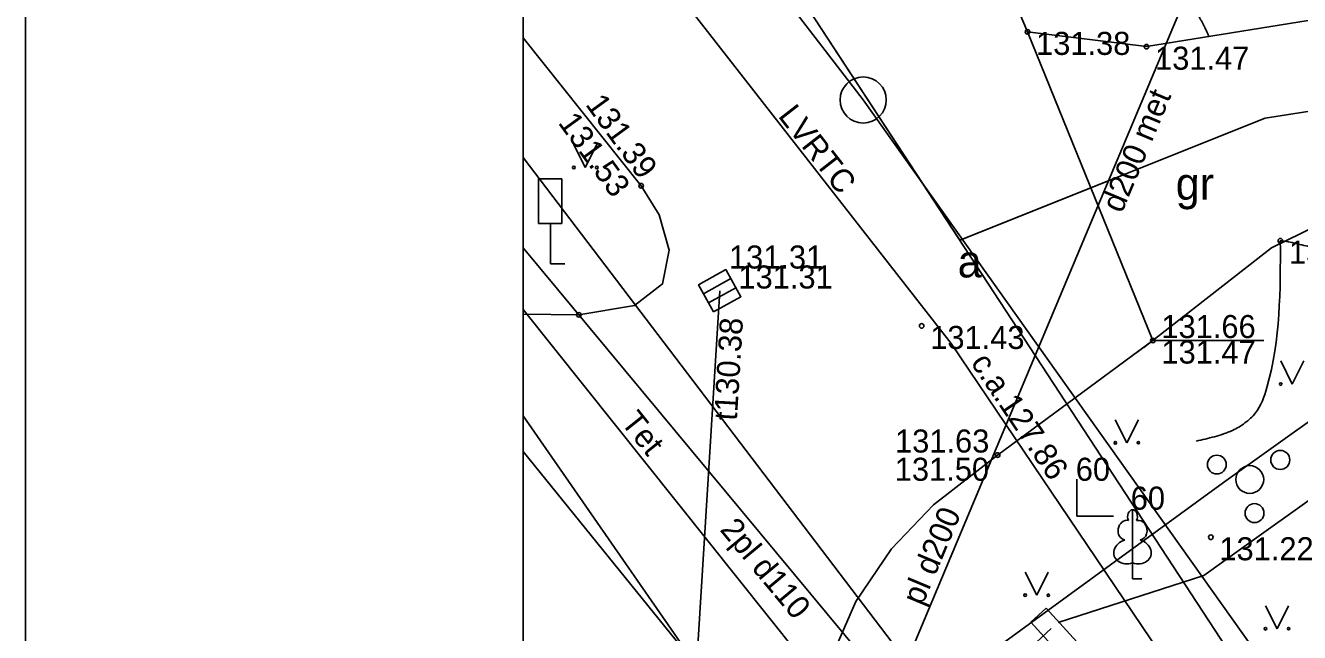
# Model space of a CAD drawing. Extents: x 636060 to 636258, y 303790 to 303930.
# Drawn here: x 636060.36 to 636087.99, y 303847.42 to 303860.58 of the extents above; entities that cross this region are included whole.
import ezdxf

# ---------------------------------------------------------------- set-up
doc = ezdxf.new("R2010")
doc.units = 0
for name, color, linetype in [('APGR_ELEM_####_####_#', 7, 'Continuous'), ('APGR_SARK_####_####_#', 7, 'Continuous'), ('CELI_CAPM_####_####_#', 7, 'Continuous'), ('CELI_CMAL_####_####_#', 7, 'Continuous'), ('CELI_CSEG_####_TKST_#', 7, 'Continuous'), ('CELI_ELEM_####_####_#', 7, 'Continuous'), ('CELI_SEGL_####_####_#', 7, 'Continuous'), ('ELEK_ACRL_####_####_#', 7, 'Continuous'), ('ELEK_ACRL_####_TKST_#', 7, 'Continuous'), ('ELEK_ELEM_####_####_#', 7, 'Continuous'), ('ELEK_VADP_VSPR_####_#', 7, 'Continuous'), ('ELEK_VADP_ZSPR_####_#', 7, 'Continuous'), ('LKAN_ELEM_####_####_#', 7, 'Continuous'), ('LKAN_ELEM_PAST_TKST_#', 7, 'Continuous'), ('LKAN_VADP_PAST_####_#', 7, 'Continuous'), ('LKAN_VADP_PAST_TKST_#', 7, 'Continuous'), ('RAMI_PLAN_####_TKST_#', 7, 'Continuous'), ('RELJ_AATZ_####_TKST_#', 7, 'Continuous'), ('RELJ_ELEM_####_####_#', 7, 'Continuous'), ('RELJ_HORZ_PAMT_####_#', 7, 'Continuous'), ('ROBZ_UZMR_####_####_#', 7, 'Continuous'), ('SAKK_KKAN_####_####_I', 7, 'Continuous'), ('SAKK_KKAN_####_TKST_I', 7, 'Continuous'), ('SAKT_VADP_KABE_####_#', 7, 'Continuous'), ('SAKT_VADP_KABE_TKST_#', 7, 'Continuous'), ('SKAN_VADP_PAST_####_#', 7, 'Continuous'), ('SKAN_VADP_PAST_TKST_#', 7, 'Continuous'), ('TERT_DIAM_####_TKST_#', 7, 'Continuous'), ('TERT_ELEM_####_####_#', 7, 'Continuous'), ('UDTK_VADP_UDEN_####_#', 7, 'Continuous')]:
    doc.layers.add(name, color=color, linetype=linetype)

# ---------------------------------------------------------------- blocks, each defined once
blk = doc.blocks.new('SLPKT')
at = {"layer": 'APGR_ELEM_####_####_#'}
blk.add_circle((0, 0), 0.5, dxfattribs=at)

msp = doc.modelspace()

# ---------------------------------------------------------------- linework, layer by layer
at = {"layer": 'APGR_SARK_####_####_#'}
for p, q in [((636078.526, 303858.964), (636071.152, 303868.555)), ((636091.773, 303840.335), (636078.526, 303858.964))]:
    msp.add_line(p, q, dxfattribs=at)
at = {"layer": 'CELI_CAPM_####_####_#'}
for points in [[(636071.152, 303854.323), (636072.359, 303854.305), (636073.57, 303854.509), (636074.174, 303854.976), (636074.315, 303855.71), (636074.1, 303856.472), (636073.712, 303857.105), (636071.152, 303860.314)], [(636084.806, 303853.749), (636081.44, 303851.265), (636080.051, 303850.185), (636079.136, 303849.233), (636078.366, 303848.087), (636077.7, 303846.566), (636077.33, 303845.468), (636077.113, 303844.368), (636077.141, 303843.963)], [(636084.806, 303853.749), (636084.464, 303853.497)]]:
    msp.add_lwpolyline(points, dxfattribs=at)
at = {"layer": 'CELI_CMAL_####_####_#'}
for points in [[(636129.199, 303895.425), (636126.317, 303893.211), (636122.114, 303890.841), (636119.938, 303889.401), (636117.814, 303887.324), (636114.836, 303881.295), (636112.451, 303875.998), (636108.217, 303869.232), (636103.324, 303863.852), (636093.519, 303861.556), (636084.668, 303860.12), (636082.088, 303860.441), (636081.27, 303862.377)], [(636084.613, 303853.598), (636087.377, 303855.761), (636091.623, 303857.835), (636094.732, 303857.603), (636098.381, 303855.381), (636101.717, 303852.047), (636104.323, 303848.205), (636105.916, 303842.478), (636108.527, 303836.409)]]:
    msp.add_lwpolyline(points, dxfattribs=at)
at = {"layer": 'CELI_ELEM_####_####_#'}
for p, q in [((636071.988, 303857.256), (636071.488, 303857.256)), ((636071.488, 303856.287), (636071.488, 303857.256)), ((636071.988, 303856.287), (636071.988, 303857.256)), ((636071.988, 303856.287), (636071.488, 303856.287)), ((636071.742, 303856.287), (636071.742, 303855.409)), ((636071.742, 303855.409), (636072.057, 303855.409))]:
    msp.add_line(p, q, dxfattribs=at)
at = {"layer": 'CELI_SEGL_####_####_#'}
for points in [[(636084.806, 303853.749), (636082.088, 303860.441)], [(636071.152, 303852.113), (636076.83, 303843.93), (636077.132, 303843.968)]]:
    msp.add_lwpolyline(points, dxfattribs=at)
at = {"layer": 'ELEK_ACRL_####_####_#'}
msp.add_lwpolyline([(636080.684, 303844.281), (636071.152, 303855.759)], dxfattribs=at)
at = {"layer": 'ELEK_ELEM_####_####_#'}
msp.add_lwpolyline([(636082.494, 303847.947), (636083.301, 303847.059), (636082.968, 303846.757), (636082.161, 303847.645)], close=True, dxfattribs=at)
at = {"layer": 'ELEK_VADP_VSPR_####_#'}
msp.add_lwpolyline([(636071.152, 303855.759), (636080.684, 303844.281), (636081.811, 303842.714), (636085.648, 303836.263), (636085.667, 303836.098), (636085.615, 303835.946), (636080.257, 303831.617)], dxfattribs=at)
at = {"layer": 'ELEK_VADP_ZSPR_####_#'}
for points in [[(636087.11, 303849.511), (636096.408, 303856.143), (636112.866, 303865.518), (636115.928, 303865.734)], [(636071.152, 303857.72), (636080.051, 303846.021), (636080.45, 303845.496), (636082.601, 303847.502)], [(636082.753, 303847.635), (636085.908, 303848.653), (636087.11, 303849.511)]]:
    msp.add_lwpolyline(points, dxfattribs=at)
at = {"layer": 'LKAN_ELEM_####_####_#'}
for p, q in [((636075.064, 303854.763), (636075.655, 303855.09)), ((636075.173, 303854.566), (636075.764, 303854.893))]:
    msp.add_line(p, q, dxfattribs=at)
msp.add_lwpolyline([(636075.283, 303854.369), (636074.955, 303854.959), (636075.545, 303855.287), (636075.873, 303854.697)], close=True, dxfattribs=at)
at = {"layer": 'LKAN_VADP_PAST_####_#'}
msp.add_line((636074.316, 303836.958), (636075.414, 303854.828), dxfattribs=at)
at = {"layer": 'RAMI_PLAN_####_TKST_#'}
msp.add_line((636071.152, 303910.293), (636071.152, 303824.329), dxfattribs=at)
msp.add_lwpolyline([(636060.361, 303789.515), (636060.361, 303930.174), (636257.861, 303930.174), (636257.861, 303789.515)], close=True, dxfattribs=at)
at = {"layer": 'RELJ_AATZ_####_TKST_#'}
msp.add_line((636084.806, 303853.749), (636087.213, 303853.749), dxfattribs=at)
at = {"layer": 'RELJ_ELEM_####_####_#'}
for centre in [(636082.088, 303860.441), (636084.668, 303860.12), (636073.712, 303857.105), (636087.57, 303855.912), (636072.359, 303854.305), (636079.793, 303854.065), (636084.806, 303853.749), (636081.44, 303851.265), (636086.063, 303849.484)]:
    msp.add_circle(centre, 0.05, dxfattribs=at)
at = {"layer": 'RELJ_HORZ_PAMT_####_#'}
msp.add_open_spline([(636086.023, 303860.34), (636085.985, 303860.427), (636085.944, 303860.513), (636085.902, 303860.598), (636085.873, 303860.654), (636085.842, 303860.709), (636085.811, 303860.764), (636085.779, 303860.819), (636085.746, 303860.873), (636085.71, 303860.926), (636085.577, 303861.124), (636085.424, 303861.304), (636085.254, 303861.472), (636085.087, 303861.638), (636084.908, 303861.785), (636084.713, 303861.916), (636084.517, 303862.048), (636084.319, 303862.173), (636084.111, 303862.283), (636084.038, 303862.322), (636083.966, 303862.359), (636083.894, 303862.397)], degree=3, dxfattribs=at)
for points in [[(636085.744, 303851.568), (636085.943, 303851.613), (636086.141, 303851.663), (636086.338, 303851.723), (636086.435, 303851.759), (636086.532, 303851.8), (636086.67, 303851.872), (636086.801, 303851.961), (636087.032, 303852.179), (636087.278, 303852.728), (636087.57, 303855.912)], [(636099.745, 303854.018), (636099.258, 303853.714), (636099.015, 303853.573), (636098.888, 303853.509), (636098.753, 303853.448), (636098.229, 303853.282), (636097.704, 303853.274), (636093.807, 303853.984), (636093.365, 303854.067), (636093.151, 303854.111), (636091.725, 303854.521), (636090.32, 303855.058), (636088.935, 303855.572), (636088.25, 303855.772), (636087.91, 303855.85), (636087.57, 303855.91), (636087.568, 303855.91)]]:
    msp.add_spline(points, degree=3, dxfattribs=at)
at = {"layer": 'ROBZ_UZMR_####_####_#'}
msp.add_line((636077.22, 303861.12), (636080.621, 303855.924), dxfattribs=at)
for points in [[(636179.092, 303847.978), (636178.707, 303848.68), (636170.326, 303863.955), (636164.12, 303875.26), (636133.958, 303883.24), (636113.74, 303888.58), (636112.1, 303878.18), (636106.22, 303870.48), (636077.22, 303861.12), (636101.301, 303824.329)], [(636179.092, 303847.978), (636178.707, 303848.68), (636170.326, 303863.955), (636164.12, 303875.26), (636133.958, 303883.24), (636113.74, 303888.58), (636112.1, 303878.18), (636106.22, 303870.48), (636077.22, 303861.12), (636101.301, 303824.329)], [(636071.152, 303868.199), (636071.152, 303824.329), (636101.301, 303824.329)], [(636101.301, 303824.329), (636077.22, 303861.12), (636071.152, 303868.199)], [(636080.605, 303855.918), (636087.242, 303858.572), (636092.826, 303859.444), (636102.549, 303858.983), (636112.792, 303858.45), (636152.417, 303852.417)], [(636080.621, 303855.924), (636087.242, 303858.572), (636092.826, 303859.444)]]:
    msp.add_lwpolyline(points, dxfattribs=at)
at = {"layer": 'SAKK_KKAN_####_####_I'}
msp.add_lwpolyline([(636071.152, 303865.575), (636072.468, 303863.889), (636080.435, 303853.684), (636092.241, 303836.189), (636100.017, 303824.329)], dxfattribs=at)
at = {"layer": 'SAKT_VADP_KABE_####_#'}
msp.add_lwpolyline([(636071.152, 303854.418), (636077.785, 303846.113), (636085.573, 303834.889)], dxfattribs=at)
at = {"layer": 'SKAN_VADP_PAST_####_#'}
for p, q in [((636083.348, 303856.027), (636086.37, 303863.229)), ((636077.893, 303843.025), (636083.348, 303856.027)), ((636071.152, 303851.344), (636077.893, 303843.025))]:
    msp.add_line(p, q, dxfattribs=at)
at = {"layer": 'TERT_ELEM_####_####_#'}
for p, q in [((636072.25, 303858), (636072.5, 303857.5)), ((636072.5, 303857.5), (636072.75, 303858)), ((636087.58, 303853.305), (636087.83, 303852.805)), ((636087.83, 303852.805), (636088.08, 303853.305)), ((636083.992, 303852.032), (636084.242, 303851.532)), ((636084.242, 303851.532), (636084.492, 303852.032)), ((636083.155, 303850.744), (636083.155, 303849.944)), ((636083.155, 303849.944), (636083.955, 303849.944)), ((636084.366, 303848.928), (636084.366, 303848.581)), ((636082.039, 303848.728), (636082.289, 303848.228)), ((636082.289, 303848.228), (636082.539, 303848.728)), ((636084.366, 303848.581), (636084.566, 303848.581)), ((636087.25, 303848), (636087.5, 303847.5)), ((636087.5, 303847.5), (636087.75, 303848))]:
    msp.add_line(p, q, dxfattribs=at)
for points in [[(636084.366, 303850.081), (636084.366, 303848.928)], [(636084.456, 303849.849), (636084.455, 303849.85)]]:
    msp.add_lwpolyline(points, dxfattribs=at)
for centre, radius in [((636072.25, 303857.5), 0.028), ((636072.75, 303857.5), 0.0263), ((636087.579, 303852.805), 0.028), ((636083.992, 303851.532), 0.028), ((636084.492, 303851.532), 0.0263), ((636086.194, 303851.059), 0.204), ((636087.569, 303851.16), 0.207), ((636086.908, 303850.735), 0.301), ((636087.011, 303850.007), 0.205), ((636082.039, 303848.227), 0.028), ((636082.539, 303848.227), 0.0263), ((636087.25, 303847.5), 0.028), ((636087.75, 303847.5), 0.0263)]:
    msp.add_circle(centre, radius, dxfattribs=at)
for centre, major_axis, ratio, start_param, end_param in [((636084.238, 303849.636), (-0.039, -0.212), 0.861323, 3.141593, 6.283185), ((636084.366, 303849.931), (0, -0.15), 0.707107, 3.14537, 5.287485), ((636084.366, 303849.931), (0, -0.15), 0.707107, 0.995701, 3.137816), ((636084.494, 303849.636), (0.039, -0.212), 0.861323, 0, 3.141593), ((636084.276, 303849.174), (0.307, 0.095), 0.814445, 1.570796, 4.752015), ((636084.456, 303849.174), (-0.307, 0.095), 0.814445, 1.531171, 4.712389)]:
    msp.add_ellipse(centre, major_axis=major_axis, ratio=ratio, start_param=start_param, end_param=end_param, dxfattribs=at)
at = {"layer": 'UDTK_VADP_UDEN_####_#'}
msp.add_line((636071.152, 303839.617), (636086.338, 303850.674), dxfattribs=at)
msp.add_lwpolyline([(636086.338, 303850.674), (636100.331, 303860.649), (636104.357, 303866.686)], dxfattribs=at)

# ---------------------------------------------------------------- block references
at = {"layer": 'APGR_ELEM_####_####_#'}
msp.add_blockref('SLPKT', (636078.526, 303858.964), dxfattribs=at)

# ---------------------------------------------------------------- texts
at = {"layer": 'CELI_CSEG_####_TKST_#'}
for s, p in [('gr', (636085.302, 303856.799)), ('a', (636080.574, 303855.117))]:
    msp.add_text(s, height=0.7, dxfattribs=at).set_placement(p)
at = {"layer": 'ELEK_ACRL_####_TKST_#'}
msp.add_text('2pl d110', height=0.5, rotation=309.7085, dxfattribs=at).set_placement((636075.401, 303849.641))
at = {"layer": 'LKAN_ELEM_PAST_TKST_#'}
for p in [(636075.428, 303855.309), (636075.634, 303854.876)]:
    msp.add_text(' 131.31', height=0.5, dxfattribs=at).set_placement(p)
at = {"layer": 'LKAN_VADP_PAST_TKST_#'}
msp.add_text('t130.38', height=0.5, rotation=86.5457, dxfattribs=at).set_placement((636075.787, 303852.004))
at = {"layer": 'RELJ_AATZ_####_TKST_#'}
for s, p in [(' 131.38', (636082.088, 303859.941)), (' 131.47', (636084.668, 303859.62)), (' 131.50', (636087.57, 303855.412)), (' 131.66', (636084.805, 303853.802)), (' 131.66', (636084.805, 303853.802)), (' 131.43', (636079.793, 303853.565)), (' 131.47', (636084.806, 303853.249)), (' 131.47', (636084.806, 303853.249)), (' 131.63', (636079.03, 303851.32)), (' 131.50', (636079.024, 303850.708)), (' 131.22', (636086.063, 303848.984))]:
    msp.add_text(s, height=0.5, dxfattribs=at).set_placement(p)
for s, p in [(' 131.39', (636072.379, 303859.016)), (' 131.53', (636071.786, 303858.619))]:
    msp.add_text(s, height=0.5, rotation=306.0184, dxfattribs=at).set_placement(p)
at = {"layer": 'SAKK_KKAN_####_TKST_I'}
for s, rotation, p in [('LVRTC', 307.979, (636076.665, 303858.613)), ('c.a.127.86', 304.0125, (636080.842, 303853.266))]:
    msp.add_text(s, height=0.5, rotation=rotation, dxfattribs=at).set_placement(p)
at = {"layer": 'SAKT_VADP_KABE_TKST_#'}
msp.add_text('Tet', height=0.5, rotation=308.6148, dxfattribs=at).set_placement((636073.253, 303851.971))
at = {"layer": 'SKAN_VADP_PAST_TKST_#'}
for s, p in [('d200 met', (636084.133, 303856.491)), ('pl d200', (636079.808, 303847.977))]:
    msp.add_text(s, height=0.5, rotation=67.2389, dxfattribs=at).set_placement(p)
at = {"layer": 'TERT_DIAM_####_TKST_#'}
for p in [(636082.949, 303850.708), (636084.141, 303850.081)]:
    msp.add_text(' 60', height=0.5, dxfattribs=at).set_placement(p)

doc.saveas('drawing.dxf')
